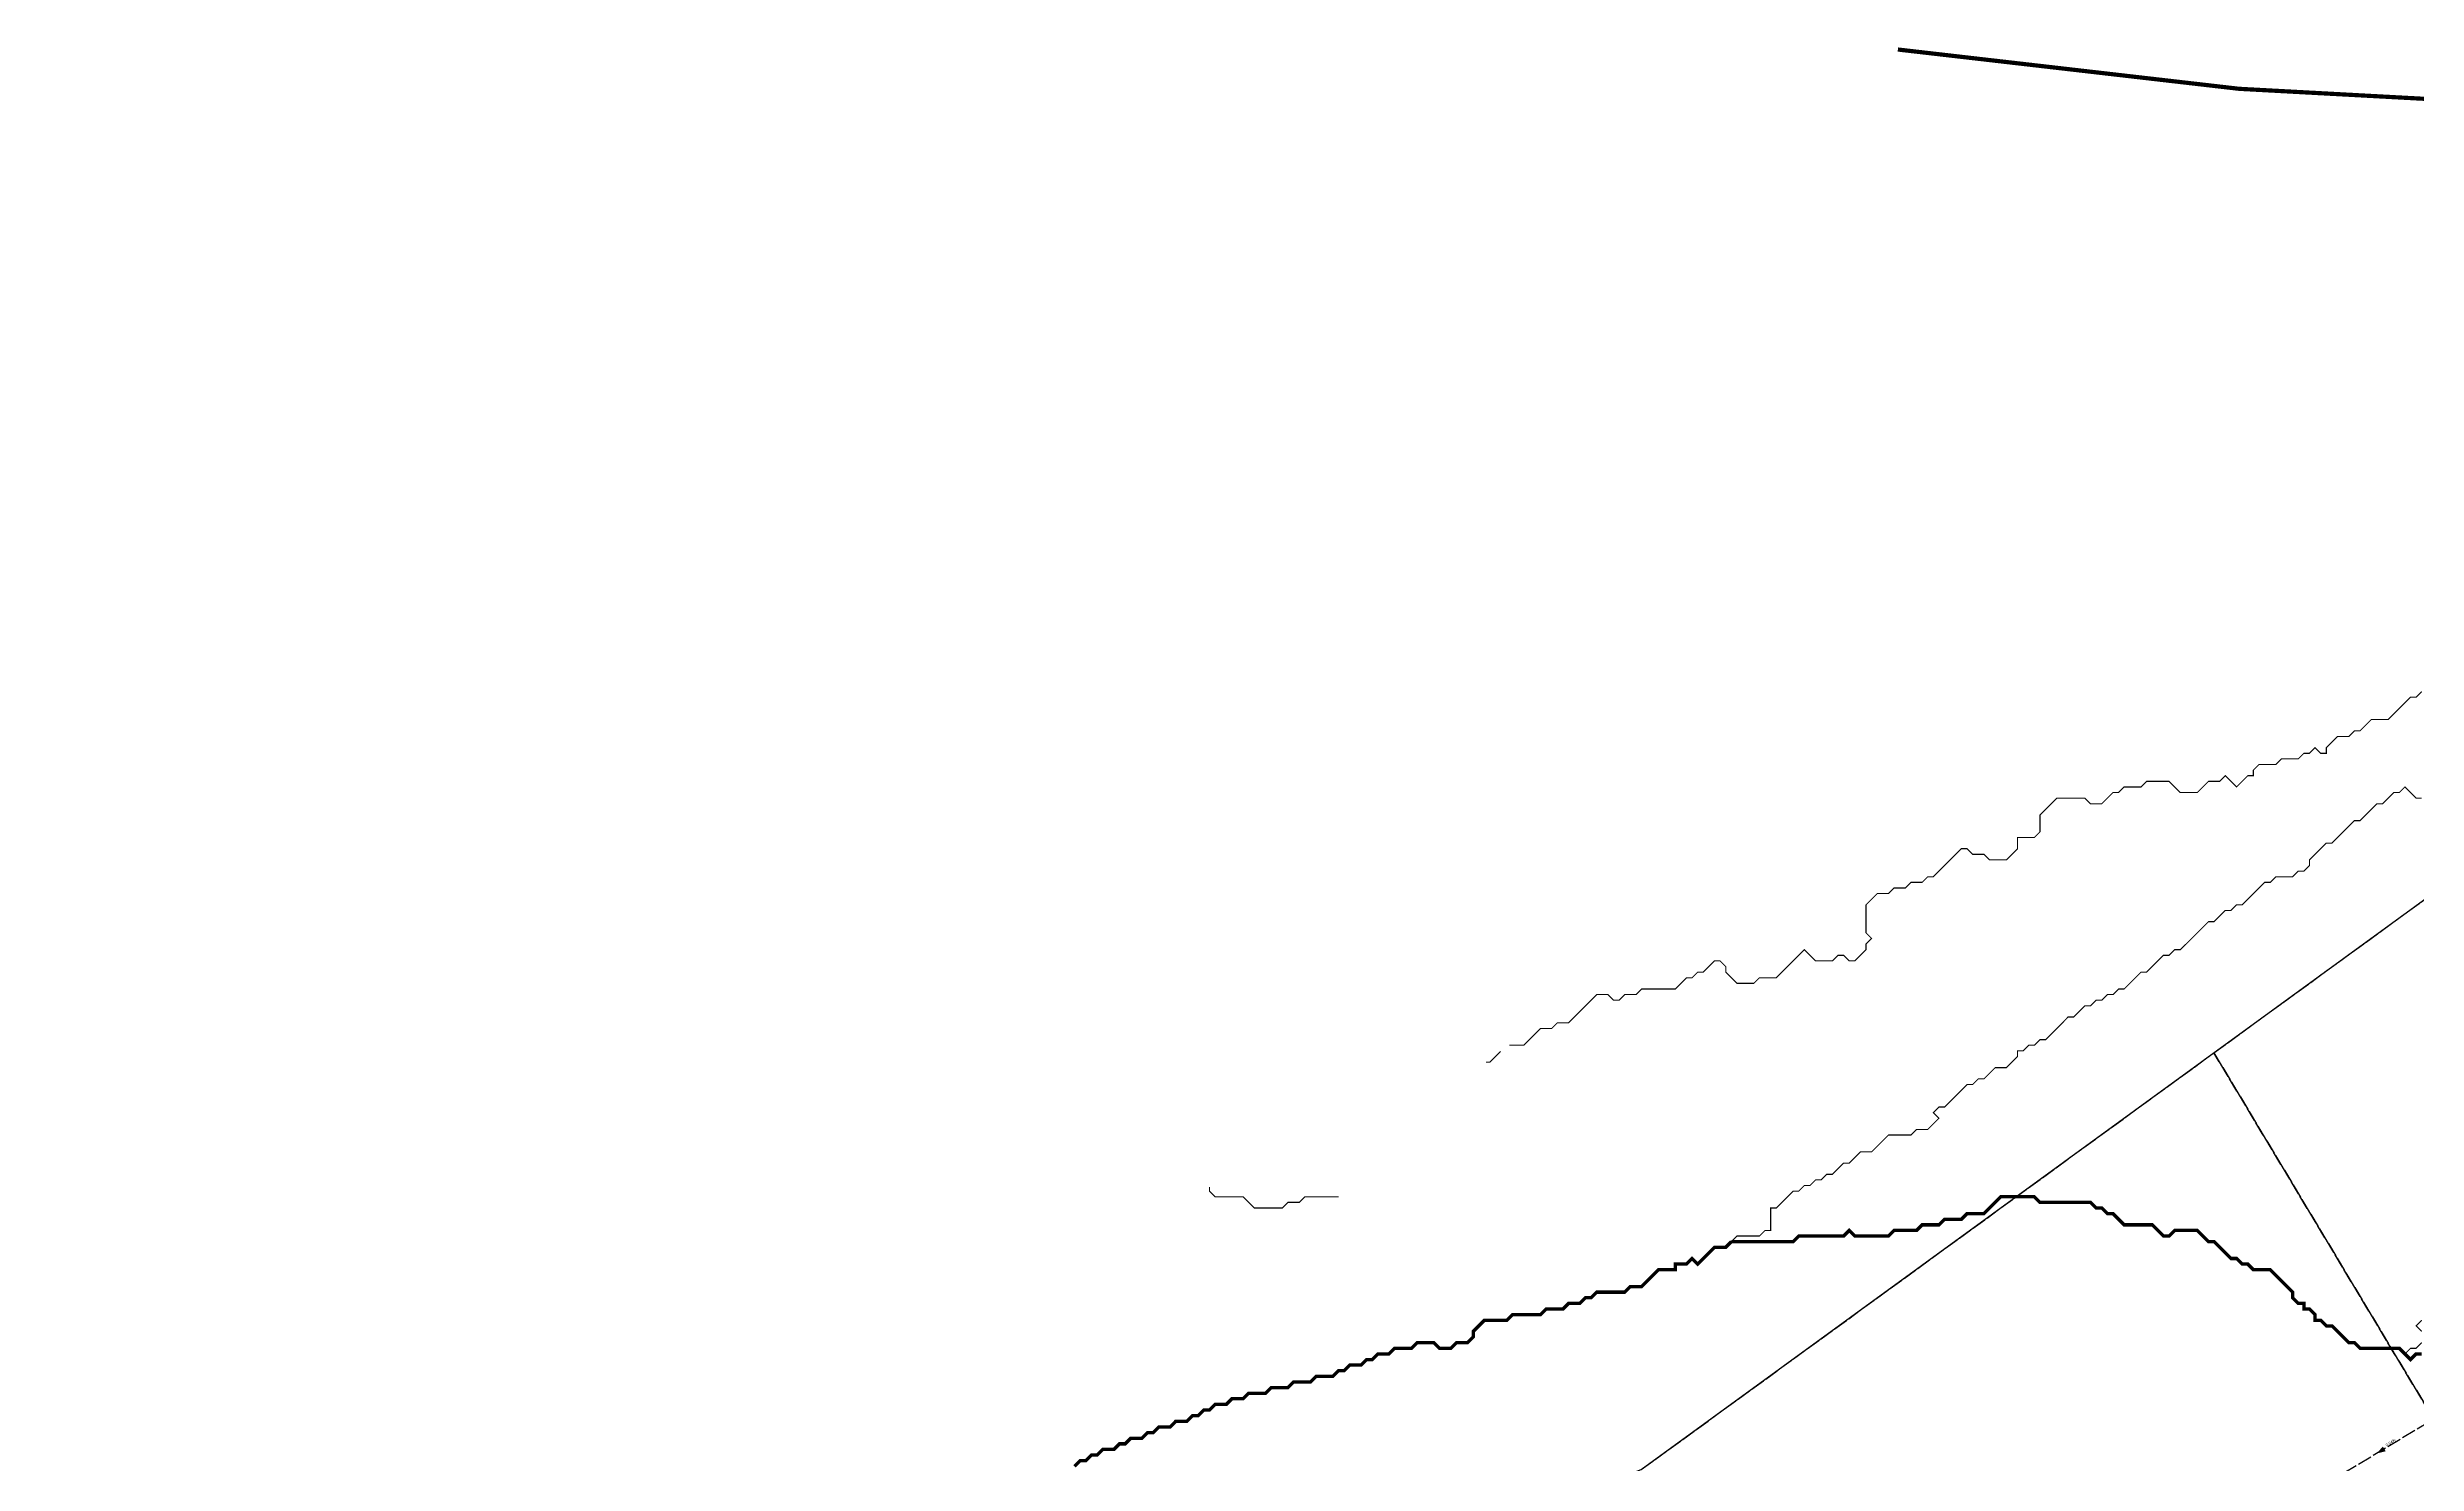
# Model space of a CAD drawing. Header units: metres. Extents: x 442821 to 452274, y 2561971 to 2571293.
# Drawn here: x 443115 to 444804, y 2566762 to 2567772 of the extents above; entities that cross this region are included whole.
import ezdxf
from ezdxf.enums import TextEntityAlignment as Align

# ---------------------------------------------------------------- set-up
doc = ezdxf.new("R2010")
doc.units = ezdxf.units.M
doc.header["$LTSCALE"] = 8
doc.linetypes.add('DASHED', pattern=[1.524, 1.27, -0.254])
for name, color, linetype in [('A_ARROWS', 7, 'Continuous'), ('A_CATCHMENTS', 7, 'Continuous'), ('A_ENVELOPE', 3, 'Continuous'), ('A_GRADIENT', 8, 'Continuous'), ('A_MAIN_PIPE', 5, 'Continuous'), ('A_RUNS', 7, 'Continuous'), ('A_STREAMS', 5, 'Continuous')]:
    doc.layers.add(name, color=color, linetype=linetype)

msp = doc.modelspace()

# ---------------------------------------------------------------- linework, layer by layer
at = {"layer": 'A_ARROWS', "color": 3}
msp.add_solid([(444775, 2566769.3), (444779.5, 2566774.3), (444781.5, 2566770.9)], dxfattribs=at)
at = {"layer": 'A_CATCHMENTS', "color": 4, "linetype": 'DASHED'}
msp.add_lwpolyline([(444819.7, 2566787.2), (444659.1, 2567054.9), (444822.5, 2567173.8)], dxfattribs=at)
at = {"layer": 'A_CATCHMENTS', "color": 3, "linetype": 'DASHED'}
msp.add_lwpolyline([(444250.9, 2566757.8), (444659.1, 2567054.9), (444819.7, 2566787.2)], dxfattribs=at)
at = {"layer": 'A_ENVELOPE', "color": 3}
msp.add_lwpolyline([(443922.9, 2562555.5), (443114.8, 2564922.9), (443209.9, 2566349), (444250.9, 2566757.8), (445002, 2567304.5)], dxfattribs=at)
at = {"layer": 'A_MAIN_PIPE', "color": 5, "const_width": 3}
msp.add_lwpolyline([(444433.8, 2567770), (444677, 2567742), (444830.5, 2567733.7)], dxfattribs=at)
at = {"layer": 'A_RUNS', "color": 3, "linetype": 'DASHED'}
msp.add_lwpolyline([(444823.2, 2566798.2), (444748.6, 2566753.4)], dxfattribs=at)
at = {"layer": 'A_STREAMS', "color": 5}
for points, const_width in [([(444807.2, 2567312.4), (444803.2, 2567308.4), (444799.2, 2567308.4), (444795.2, 2567304.4), (444791.2, 2567300.4), (444787.2, 2567296.4), (444783.2, 2567292.4), (444779.2, 2567292.4), (444775.2, 2567292.4), (444771.2, 2567292.4), (444767.2, 2567288.4), (444763.2, 2567284.4), (444759.2, 2567284.4), (444755.2, 2567280.4), (444751.2, 2567280.4), (444747.2, 2567280.4), (444743.2, 2567276.4), (444739.2, 2567272.4), (444739.2, 2567268.4), (444735.2, 2567268.4), (444731.2, 2567272.4), (444727.2, 2567268.4), (444723.2, 2567268.4), (444719.2, 2567264.4), (444715.2, 2567264.4), (444711.2, 2567264.4), (444707.2, 2567264.4), (444703.2, 2567260.4), (444699.2, 2567260.4), (444695.2, 2567260.4), (444691.2, 2567260.4), (444687.2, 2567256.4), (444687.2, 2567252.4), (444683.2, 2567252.4), (444679.2, 2567248.4), (444675.2, 2567244.4), (444671.2, 2567248.4), (444667.2, 2567252.4), (444663.2, 2567248.4), (444659.2, 2567248.4), (444655.2, 2567248.4), (444651.2, 2567244.4), (444647.2, 2567240.4), (444643.2, 2567240.4), (444639.2, 2567240.4), (444635.1, 2567240.4), (444631.1, 2567244.4), (444627.1, 2567248.4), (444623.1, 2567248.4), (444619.1, 2567248.4), (444615.1, 2567248.4), (444611.1, 2567248.4), (444607.1, 2567244.4), (444603.1, 2567244.4), (444599.1, 2567244.4), (444595.1, 2567244.4), (444591.1, 2567240.4), (444587.1, 2567240.4), (444583.1, 2567236.4), (444579.1, 2567232.4), (444575.1, 2567232.4), (444571.1, 2567232.4), (444567.1, 2567236.4), (444563.1, 2567236.4), (444559.1, 2567236.4), (444555.1, 2567236.4), (444551.1, 2567236.4), (444547.1, 2567236.4), (444543.1, 2567232.4), (444539.1, 2567228.4), (444535.1, 2567224.4), (444535.1, 2567220.4), (444535.1, 2567216.4), (444535.1, 2567212.4), (444531.1, 2567208.4), (444527.1, 2567208.4), (444523.1, 2567208.4), (444519.1, 2567208.4), (444519.1, 2567204.4), (444519.1, 2567200.4), (444515.1, 2567196.4), (444511.1, 2567192.4), (444507.1, 2567192.4), (444503.1, 2567192.4), (444499.1, 2567192.4), (444495.1, 2567196.4), (444491.1, 2567196.4), (444487.1, 2567196.4), (444483.1, 2567200.4), (444479.1, 2567200.4), (444475.1, 2567196.4), (444471.1, 2567192.4), (444467.1, 2567188.4), (444463.1, 2567184.4), (444459.1, 2567180.4), (444455.1, 2567180.4), (444451.1, 2567176.4), (444447.1, 2567176.4), (444443.1, 2567176.4), (444439.1, 2567172.4), (444435.1, 2567172.4), (444431.1, 2567172.4), (444427.1, 2567168.4), (444423.1, 2567168.4), (444419.1, 2567168.4), (444415.1, 2567164.4), (444411.1, 2567160.4), (444411.1, 2567156.4), (444411.1, 2567152.4), (444411.1, 2567148.4), (444411.1, 2567144.4), (444411.1, 2567140.4), (444415.1, 2567136.4), (444411.1, 2567132.4), (444411.1, 2567128.4), (444407.1, 2567124.4), (444403.1, 2567120.4), (444399.1, 2567120.4), (444395.1, 2567124.4), (444391.1, 2567124.4), (444387.1, 2567120.4), (444383.1, 2567120.4), (444379.1, 2567120.4), (444375.1, 2567120.4), (444371.1, 2567124.4), (444367.1, 2567128.4), (444363.1, 2567124.4), (444359.1, 2567120.4), (444355.1, 2567116.4), (444351.1, 2567112.4), (444347.1, 2567108.4), (444343.1, 2567108.4), (444339.1, 2567108.4), (444335.1, 2567108.4), (444331.1, 2567104.4), (444327.1, 2567104.4), (444323.1, 2567104.4), (444319.1, 2567104.4), (444315.1, 2567108.4), (444311.1, 2567112.4), (444311.1, 2567116.4), (444307.1, 2567120.4), (444303.1, 2567120.4), (444299.1, 2567116.4), (444295.1, 2567112.4), (444291.1, 2567112.4), (444287.1, 2567108.4), (444283.1, 2567108.4), (444279.1, 2567104.4), (444275.1, 2567100.4), (444271.1, 2567100.4), (444267.1, 2567100.4), (444263.1, 2567100.4), (444259.1, 2567100.4), (444255.1, 2567100.4), (444251.1, 2567100.4), (444247.1, 2567096.4), (444243.1, 2567096.4), (444239.1, 2567096.4), (444235.1, 2567092.4), (444231.1, 2567092.4), (444227.1, 2567096.4), (444223.1, 2567096.4), (444219.1, 2567096.4), (444215.1, 2567092.4), (444211.1, 2567088.4), (444207.1, 2567084.4), (444203.1, 2567080.4), (444199.1, 2567076.3), (444195.1, 2567076.3), (444191.1, 2567076.3), (444187.1, 2567072.3), (444183.1, 2567072.3), (444179.1, 2567072.3), (444175.1, 2567068.3), (444171.1, 2567064.3), (444167.1, 2567060.3), (444163.1, 2567060.3), (444159.1, 2567060.3), (444156.8, 2567060.3)], 0.8), ([(444807.2, 2567236.4), (444803.2, 2567236.4), (444799.2, 2567240.4), (444795.2, 2567244.4), (444791.2, 2567240.4), (444787.2, 2567240.4), (444783.2, 2567236.4), (444779.2, 2567232.4), (444775.2, 2567232.4), (444771.2, 2567228.4), (444767.2, 2567224.4), (444763.2, 2567220.4), (444759.2, 2567220.4), (444755.2, 2567216.4), (444751.2, 2567212.4), (444747.2, 2567208.4), (444743.2, 2567204.4), (444739.2, 2567204.4), (444735.2, 2567200.4), (444731.2, 2567196.4), (444727.2, 2567192.4), (444727.2, 2567188.4), (444723.2, 2567184.4), (444719.2, 2567184.4), (444715.2, 2567180.4), (444711.2, 2567180.4), (444707.2, 2567180.4), (444703.2, 2567180.4), (444699.2, 2567176.4), (444695.2, 2567176.4), (444691.2, 2567172.4), (444687.2, 2567168.4), (444683.2, 2567164.4), (444679.2, 2567160.4), (444675.2, 2567160.4), (444671.2, 2567156.4), (444667.2, 2567156.4), (444663.2, 2567152.4), (444659.2, 2567148.4), (444655.2, 2567148.4), (444651.2, 2567144.4), (444647.2, 2567140.4), (444643.2, 2567136.4), (444639.2, 2567132.4), (444635.1, 2567128.4), (444631.1, 2567128.4), (444627.1, 2567124.4), (444623.1, 2567124.4), (444619.1, 2567120.4), (444615.1, 2567116.4), (444611.1, 2567112.4), (444607.1, 2567112.4), (444603.1, 2567108.4), (444599.1, 2567104.4), (444595.1, 2567100.4), (444591.1, 2567100.4), (444587.1, 2567096.4), (444583.1, 2567096.4), (444579.1, 2567092.4), (444575.1, 2567092.4), (444571.1, 2567088.4), (444567.1, 2567088.4), (444563.1, 2567084.4), (444559.1, 2567080.4), (444555.1, 2567080.4), (444551.1, 2567076.3), (444547.1, 2567072.3), (444543.1, 2567068.3), (444539.1, 2567064.3), (444535.1, 2567064.3), (444531.1, 2567060.3), (444527.1, 2567060.3), (444523.1, 2567056.3), (444519.1, 2567056.3), (444519.1, 2567052.3), (444515.1, 2567048.3), (444511.1, 2567044.3), (444507.1, 2567044.3), (444503.1, 2567044.3), (444499.1, 2567040.3), (444495.1, 2567036.3), (444491.1, 2567036.3), (444487.1, 2567032.3), (444483.1, 2567032.3), (444479.1, 2567028.3), (444475.1, 2567024.3), (444471.1, 2567020.3), (444467.1, 2567016.3), (444463.1, 2567016.3), (444459.1, 2567012.3), (444463.1, 2567008.3), (444459.1, 2567004.3), (444455.1, 2567000.3), (444451.1, 2567000.3), (444447.1, 2567000.3), (444443.1, 2566996.3), (444439.1, 2566996.3), (444435.1, 2566996.3), (444431.1, 2566996.3), (444427.1, 2566996.3), (444423.1, 2566992.3), (444419.1, 2566988.3), (444415.1, 2566984.3), (444411.1, 2566984.3), (444407.1, 2566984.3), (444403.1, 2566980.3), (444399.1, 2566976.3), (444395.1, 2566976.3), (444391.1, 2566972.3), (444387.1, 2566968.3), (444383.1, 2566968.3), (444379.1, 2566964.3), (444375.1, 2566964.3), (444371.1, 2566960.3), (444367.1, 2566960.3), (444363.1, 2566956.3), (444359.1, 2566956.3), (444355.1, 2566952.3), (444351.1, 2566948.3), (444347.1, 2566944.3), (444343.1, 2566944.3), (444343.1, 2566940.3), (444343.1, 2566936.3), (444343.1, 2566932.3), (444343.1, 2566928.3), (444339.1, 2566928.3), (444335.1, 2566924.3), (444331.1, 2566924.3), (444327.1, 2566924.3), (444323.1, 2566924.3), (444319.1, 2566924.3), (444315.1, 2566920.3)], 0.8), ([(444150.6, 2567055.9), (444147.1, 2567052.3), (444143.1, 2567048.3), (444140.3, 2567048.3)], 0.8), ([(444035.1, 2566952.3), (444031.1, 2566952.3), (444027.1, 2566952.3), (444023.1, 2566952.3), (444019.1, 2566952.3), (444015.1, 2566952.3), (444011.1, 2566952.3), (444007.1, 2566948.3), (444003.1, 2566948.3), (443999.1, 2566948.3), (443995.1, 2566944.3), (443991.1, 2566944.3), (443987.1, 2566944.3), (443983.1, 2566944.3), (443979.1, 2566944.3), (443975.1, 2566944.3), (443971.1, 2566948.3), (443967.1, 2566952.3), (443963.1, 2566952.3), (443959.1, 2566952.3), (443955.1, 2566952.3), (443951.1, 2566952.3), (443947.1, 2566952.3), (443943.1, 2566956.3), (443943.1, 2566959.2)], 0.8), ([(444795.2, 2566840.3), (444791.2, 2566844.3), (444787.2, 2566844.3), (444783.2, 2566844.3), (444779.2, 2566844.3), (444775.2, 2566844.3), (444771.2, 2566844.3), (444767.2, 2566844.3), (444763.2, 2566844.3), (444759.2, 2566848.3), (444755.2, 2566848.3), (444751.2, 2566852.3), (444747.2, 2566856.3), (444743.2, 2566860.3), (444739.2, 2566860.3), (444735.2, 2566864.3), (444731.2, 2566864.3), (444731.2, 2566868.3), (444727.2, 2566872.3), (444723.2, 2566872.3), (444723.2, 2566876.3), (444719.2, 2566876.3), (444715.2, 2566880.3), (444715.2, 2566884.3), (444711.2, 2566888.3), (444707.2, 2566892.3), (444703.2, 2566896.3), (444699.2, 2566900.3), (444695.2, 2566900.3), (444691.2, 2566900.3), (444687.2, 2566900.3), (444683.2, 2566904.3), (444679.2, 2566904.3), (444675.2, 2566908.3), (444671.2, 2566908.3), (444667.2, 2566912.3), (444663.2, 2566916.3), (444659.2, 2566920.3), (444655.2, 2566920.3), (444651.2, 2566924.3), (444647.2, 2566928.3), (444643.2, 2566928.3), (444639.2, 2566928.3), (444635.1, 2566928.3), (444631.1, 2566928.3), (444627.1, 2566924.3), (444623.1, 2566924.3), (444619.1, 2566928.3), (444615.1, 2566932.3), (444611.1, 2566932.3), (444607.1, 2566932.3), (444603.1, 2566932.3), (444599.1, 2566932.3), (444595.1, 2566932.3), (444591.1, 2566936.3), (444587.1, 2566940.3), (444583.1, 2566940.3), (444579.1, 2566944.3), (444575.1, 2566944.3), (444571.1, 2566948.3), (444567.1, 2566948.3), (444563.1, 2566948.3), (444559.1, 2566948.3), (444555.1, 2566948.3), (444551.1, 2566948.3), (444547.1, 2566948.3), (444543.1, 2566948.3), (444539.1, 2566948.3), (444535.1, 2566948.3), (444531.1, 2566952.3), (444527.1, 2566952.3), (444523.1, 2566952.3), (444519.1, 2566952.3), (444515.1, 2566952.3), (444511.1, 2566952.3), (444507.1, 2566952.3), (444503.1, 2566948.3), (444499.1, 2566944.3), (444495.1, 2566940.3), (444491.1, 2566940.3), (444487.1, 2566940.3), (444483.1, 2566940.3), (444479.1, 2566936.3), (444475.1, 2566936.3), (444471.1, 2566936.3), (444467.1, 2566936.3), (444463.1, 2566932.3), (444459.1, 2566932.3), (444455.1, 2566932.3), (444451.1, 2566932.3), (444447.1, 2566928.3), (444443.1, 2566928.3), (444439.1, 2566928.3), (444435.1, 2566928.3), (444431.1, 2566928.3), (444427.1, 2566924.3), (444423.1, 2566924.3), (444419.1, 2566924.3), (444415.1, 2566924.3), (444411.1, 2566924.3), (444407.1, 2566924.3), (444403.1, 2566924.3), (444399.1, 2566928.3), (444395.1, 2566924.3), (444391.1, 2566924.3), (444387.1, 2566924.3), (444383.1, 2566924.3), (444379.1, 2566924.3), (444375.1, 2566924.3), (444371.1, 2566924.3), (444367.1, 2566924.3), (444363.1, 2566924.3), (444359.1, 2566920.3), (444355.1, 2566920.3), (444351.1, 2566920.3), (444347.1, 2566920.3), (444343.1, 2566920.3), (444339.1, 2566920.3), (444335.1, 2566920.3), (444331.1, 2566920.3), (444327.1, 2566920.3), (444323.1, 2566920.3), (444319.1, 2566920.3), (444315.1, 2566920.3)], 2.4), ([(444315.1, 2566920.3), (444311.1, 2566916.3), (444307.1, 2566916.3), (444303.1, 2566916.3), (444299.1, 2566912.3), (444295.1, 2566908.3), (444291.1, 2566904.3), (444287.1, 2566908.3), (444283.1, 2566904.3), (444279.1, 2566904.3), (444275.1, 2566904.3), (444275.1, 2566900.3), (444271.1, 2566900.3), (444267.1, 2566900.3), (444263.1, 2566900.3), (444259.1, 2566896.3), (444255.1, 2566892.3), (444251.1, 2566888.3), (444247.1, 2566888.3), (444243.1, 2566888.3), (444239.1, 2566884.3), (444235.1, 2566884.3), (444231.1, 2566884.3), (444227.1, 2566884.3), (444223.1, 2566884.3), (444219.1, 2566884.3), (444215.1, 2566880.3), (444211.1, 2566880.3), (444207.1, 2566876.3), (444203.1, 2566876.3), (444199.1, 2566876.3), (444195.1, 2566872.3), (444191.1, 2566872.3), (444187.1, 2566872.3), (444183.1, 2566872.3), (444179.1, 2566868.3), (444175.1, 2566868.3), (444171.1, 2566868.3), (444167.1, 2566868.3), (444163.1, 2566868.3), (444159.1, 2566868.3), (444155.1, 2566864.3), (444151.1, 2566864.3), (444147.1, 2566864.3), (444143.1, 2566864.3), (444139.1, 2566864.3), (444135.1, 2566860.3), (444131.1, 2566856.3), (444131.1, 2566852.3), (444127.1, 2566848.3), (444123.1, 2566848.3), (444119.1, 2566848.3), (444115.1, 2566844.3), (444111.1, 2566844.3), (444107.1, 2566844.3), (444103.1, 2566848.3), (444099.1, 2566848.3), (444095.1, 2566848.3), (444091.1, 2566848.3), (444087.1, 2566844.3), (444083.1, 2566844.3), (444079.1, 2566844.3), (444075.1, 2566844.3), (444071.1, 2566840.3), (444067.1, 2566840.3), (444063.1, 2566840.3), (444059.1, 2566836.3), (444055.1, 2566836.3), (444051.1, 2566832.3), (444047.1, 2566832.3), (444043.1, 2566832.3), (444039.1, 2566828.3), (444035.1, 2566828.3), (444031.1, 2566824.3), (444027.1, 2566824.3), (444023.1, 2566824.3), (444019.1, 2566824.3), (444015.1, 2566820.3), (444011.1, 2566820.3), (444007.1, 2566820.3), (444003.1, 2566820.3), (443999.1, 2566816.3), (443995.1, 2566816.3), (443991.1, 2566816.3), (443987.1, 2566816.3), (443983.1, 2566812.3), (443979.1, 2566812.3), (443975.1, 2566812.3), (443971.1, 2566812.3), (443967.1, 2566808.3), (443963.1, 2566808.3), (443959.1, 2566808.3), (443955.1, 2566804.3), (443951.1, 2566804.3), (443947.1, 2566804.3), (443943.1, 2566800.3), (443939.1, 2566800.3), (443935.1, 2566796.3), (443931.1, 2566796.3), (443927.1, 2566792.3), (443923.1, 2566792.3), (443919.1, 2566792.3), (443915.1, 2566788.2), (443911, 2566788.2), (443907, 2566788.2), (443903, 2566784.2), (443899, 2566784.2), (443895, 2566780.2), (443891, 2566780.2), (443887, 2566780.2), (443883, 2566776.2), (443879, 2566776.2), (443875, 2566772.2), (443871, 2566772.2), (443867, 2566772.2), (443863, 2566768.2), (443859, 2566768.2), (443855, 2566764.2), (443851, 2566764.2), (443847, 2566760.2)], 2.4), ([(444807.2, 2566864.3), (444803.2, 2566860.3), (444807.2, 2566856.3)], 0.8), ([(444807.2, 2566840.3), (444803.2, 2566840.3), (444799.2, 2566836.3), (444795.2, 2566840.3)], 2.4), ([(444807.2, 2566848.3), (444803.2, 2566844.3), (444799.2, 2566844.3), (444795.2, 2566840.3)], 0.8)]:
    msp.add_lwpolyline(points, dxfattribs=dict(at, const_width=const_width))

# ---------------------------------------------------------------- texts
at = {"layer": 'A_GRADIENT', "color": 3}
msp.add_text('0.04%', height=2, rotation=30.9659, dxfattribs=at).set_placement((444785.9, 2566775.8), align=Align.BOTTOM_CENTER)

doc.saveas('drawing.dxf')
